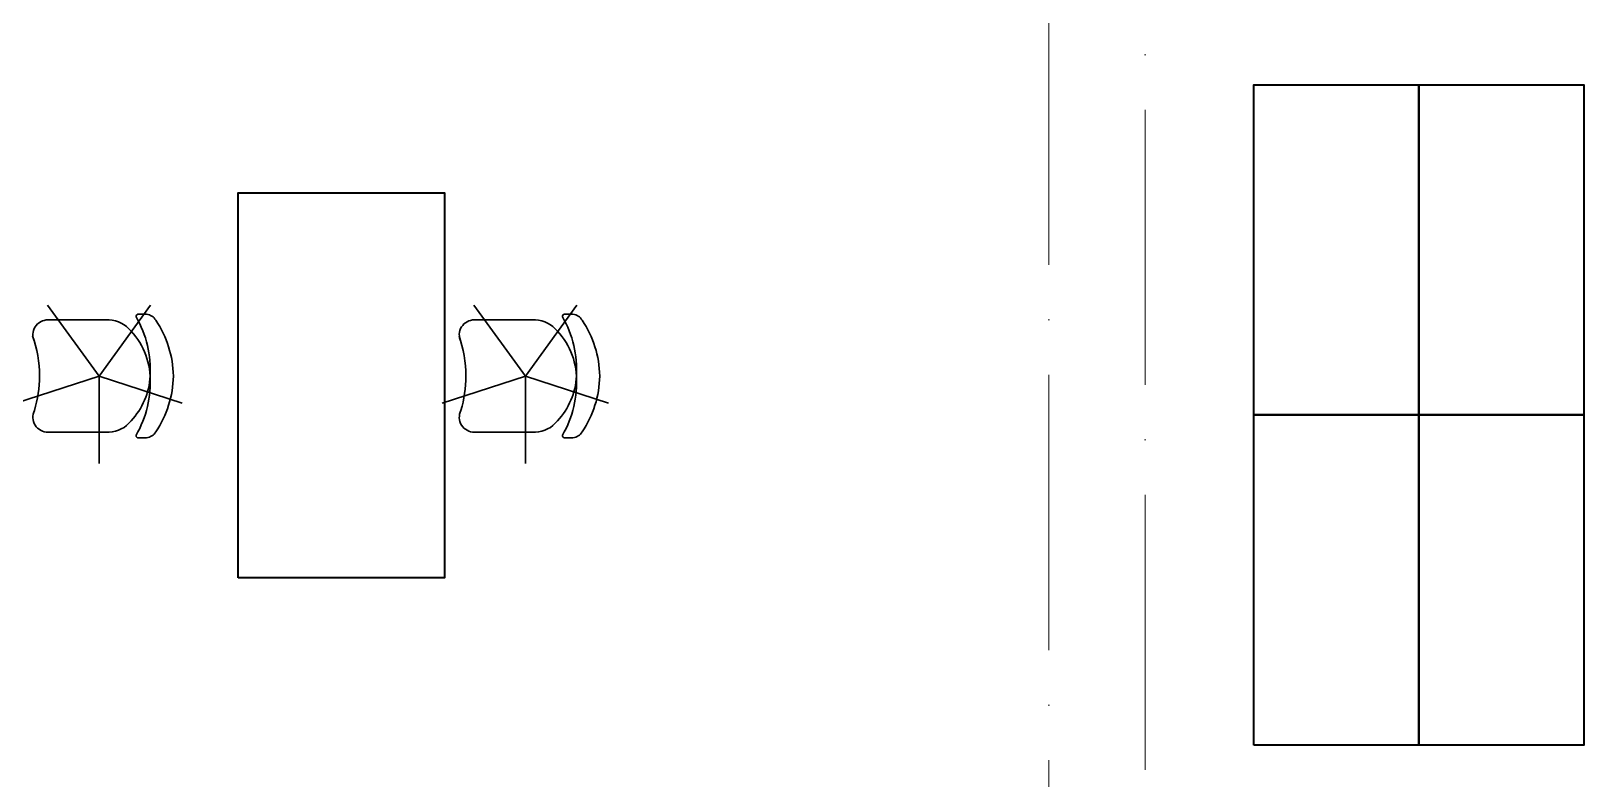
# Model space of a CAD drawing. Header units: millimetres. Extents: x -6467 to 105918, y -7090 to 92481.
# Drawn here: x 64900 to 70545, y 2042 to 4761 of the extents above; entities that cross this region are included whole.
import ezdxf

# ---------------------------------------------------------------- set-up
doc = ezdxf.new("R2010")
doc.units = ezdxf.units.MM
doc.linetypes.add('50_200_ШТРИХ_1Т_ш5_п1_п1_', pattern=[1400, 1000, -200, 0, -200])
doc.linetypes.add('IMPORT-200_ШТРИХ__ш1_п0_6_ _4_', pattern=[128000, 80000, -48000])
for name, color, linetype, lineweight, true_color in [('мебель 2 этаж-1', 7, 'Continuous', 40, 0xaaaaaa), ('Оси-3', 7, '50_200_ШТРИХ_1Т_ш5_п1_п1_', 9, 0xaaaaaa), ('ТХ_функционал-15', 7, 'IMPORT-200_ШТРИХ__ш1_п0_6_ _4_', 30, 0xaaaaaa), ('ТХ_функционал-2', 7, 'Continuous', 40, 0xaaaaaa), ('ТХ_функционал-9', 7, 'Continuous', 30, 0xaaaaaa)]:
    doc.layers.add(name, color=color, linetype=linetype, lineweight=lineweight, true_color=true_color)

# ---------------------------------------------------------------- blocks, each defined once
blk = doc.blocks.new('мебель 2 этаж-28800768-АИ_План этажа Радиаторы_2')
at = {"layer": 'ТХ_функционал-15'}
for p, q in [((67410.7, 5222.2), (67223.7, 5479.6)), ((68960.7, 5222.2), (68773.7, 5479.6))]:
    blk.add_line(p, q, dxfattribs=at)
at = {"layer": 'ТХ_функционал-15', "flags": 128}
for points in [[(67108.1, 5123.9), (67410.7, 5222.2), (67597.7, 5479.6)], [(68658.1, 5123.9), (68960.7, 5222.2), (69147.7, 5479.6)], [(67713.3, 5123.9), (67410.7, 5222.2), (67410.7, 4904)], [(69263.3, 5123.9), (68960.7, 5222.2), (68960.7, 4904)]]:
    blk.add_lwpolyline(points, dxfattribs=at)
at = {"layer": 'ТХ_функционал-2', "flags": 128}
for points in [[(71608.9, 5080.7), (71608.9, 6280.7), (72208.9, 6280.7), (72208.9, 5080.7)], [(72208.9, 5080.7), (72208.9, 6280.7), (72808.9, 6280.7), (72808.9, 5080.7)], [(67916.7, 4488.3), (67916.7, 5888.3), (68666.7, 5888.3), (68666.7, 4488.3)], [(71608.9, 3880.7), (71608.9, 5080.7), (72208.9, 5080.7), (72208.9, 3880.7)], [(72208.9, 3880.7), (72208.9, 5080.7), (72808.9, 5080.7), (72808.9, 3880.7)]]:
    blk.add_lwpolyline(points, close=True, dxfattribs=at)
at = {"layer": 'ТХ_функционал-9'}
for p, q in [((67447, 5426.4), (67224.9, 5426.4)), ((67555.1, 5447.2), (67583.4, 5447.2)), ((68997, 5426.4), (68774.9, 5426.4)), ((69105.1, 5447.2), (69133.4, 5447.2)), ((67447, 5018), (67224.9, 5018)), ((67555.1, 4997.2), (67583.4, 4997.2)), ((68997, 5018), (68774.9, 5018)), ((69105.1, 4997.2), (69133.4, 4997.2))]:
    blk.add_line(p, q, dxfattribs=at)
for centre, radius, start, end in [((67224.8, 5371.9), 54.5, 89.9013, 206.365), ((67442.3, 5318.6), 107.9, 38.2526, 87.5199), ((67553.5, 5439.1), 8.29, 79.2228, 190.6014), ((67207.2, 5243.6), 389.8, 356.8495, 29.829), ((67577.6, 5402), 45.6, 30.5654, 82.6683), ((67305.5, 5215.5), 375.4, 1.0242, 33.9491), ((68774.8, 5371.9), 54.5, 89.9013, 206.365), ((68992.3, 5318.6), 107.9, 38.2526, 87.5199), ((69103.5, 5439.1), 8.29, 79.2228, 190.6014), ((68757.2, 5243.6), 389.8, 356.8495, 29.829), ((69127.6, 5402), 45.6, 30.5654, 82.6683), ((68855.5, 5215.5), 375.4, 1.0242, 33.9491), ((66734.5, 5217.7), 460.2, 0.5674, 19.1412), ((67334, 5207.3), 262.9, 3.2504, 48.1979), ((68284.5, 5217.7), 460.2, 0.5674, 19.1412), ((68884, 5207.3), 262.9, 3.2504, 48.1979), ((66734.5, 5226.8), 460.2, 343.5816, 359.4326), ((67336, 5236.6), 260.9, 317.1011, 356.8345), ((67207.2, 5200.8), 389.8, 330.171, 3.1505), ((67305.5, 5228.9), 375.4, 326.0509, 358.9758), ((68284.5, 5226.8), 460.2, 343.5816, 359.4326), ((68886, 5236.6), 260.9, 317.1011, 356.8345), ((68757.2, 5200.8), 389.8, 330.171, 3.1505), ((68855.5, 5228.9), 375.4, 326.0509, 358.9758), ((67224.8, 5072.5), 54.5, 153.635, 270.0987), ((68774.8, 5072.5), 54.5, 153.635, 270.0987), ((67442.3, 5125.9), 107.9, 272.4801, 321.7474), ((68992.3, 5125.9), 107.9, 272.4801, 321.7474), ((67553.5, 5005.4), 8.29, 169.3986, 280.7772), ((67577.6, 5042.5), 45.6, 277.3317, 329.4346), ((69103.5, 5005.4), 8.29, 169.3986, 280.7772), ((69127.6, 5042.5), 45.6, 277.3317, 329.4346)]:
    blk.add_arc(centre, radius, start, end, dxfattribs=at)

msp = doc.modelspace()

# ---------------------------------------------------------------- linework, layer by layer
at = {"layer": 'Оси-3'}
for p, q in [((68950, 91281), (68950, -5889.7)), ((68600, -5889.7), (68600, 11248.1))]:
    msp.add_line(p, q, dxfattribs=at)

# ---------------------------------------------------------------- block references
at = {"layer": 'мебель 2 этаж-1'}
msp.add_blockref('мебель 2 этаж-28800768-АИ_План этажа Радиаторы_2', (-2263.5, -1715.2), dxfattribs=at)

doc.saveas('drawing.dxf')
